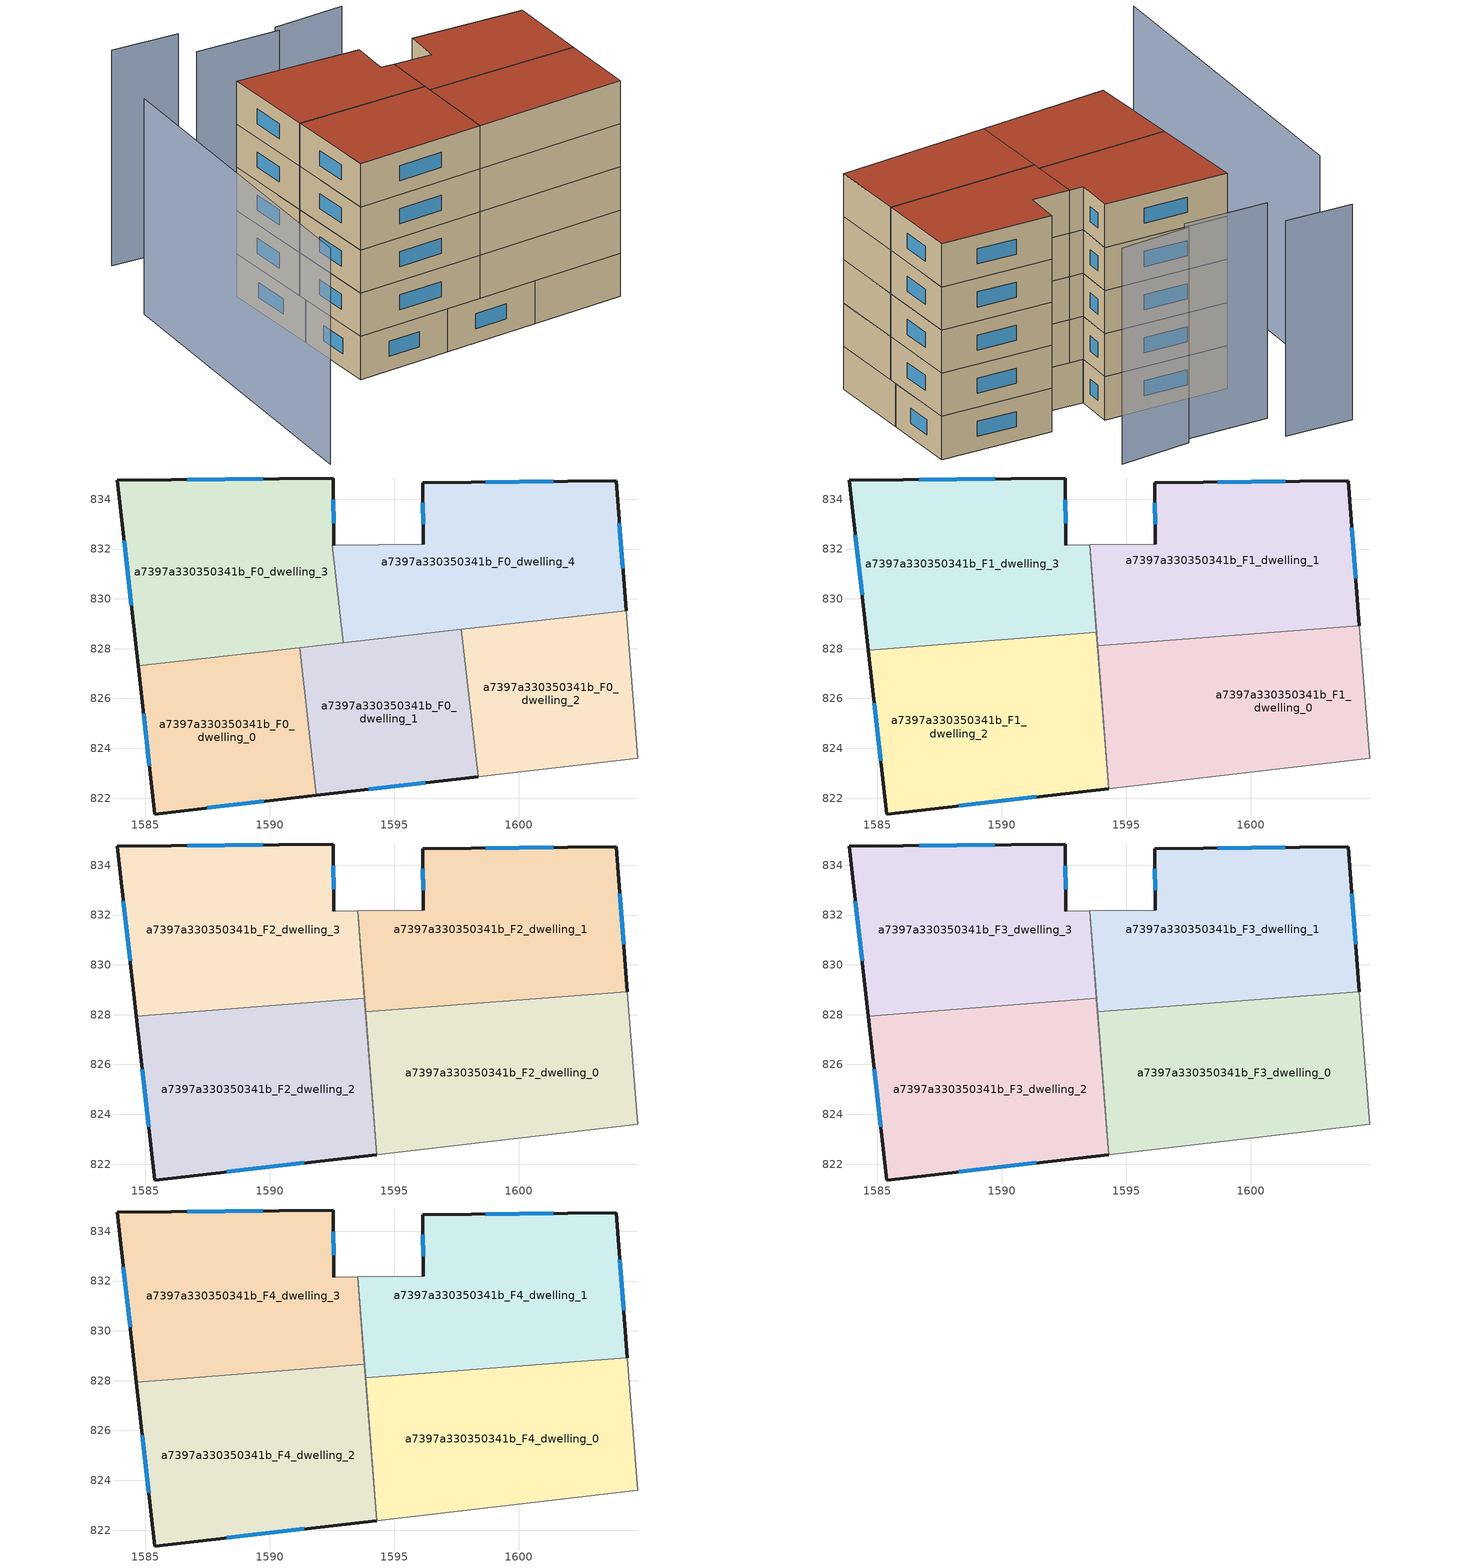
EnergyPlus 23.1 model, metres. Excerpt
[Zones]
a7397a330350341b_F0_dwelling_0
 floor ground (EU_floor_Construction): 1591.19,828.04 1591.86,822.11 1585.38,821.36 1584.71,827.31 z0
 wall outside (EU_wall_Construction): 1584.71,827.31 1585.38,821.36 1591.86,822.11 z0:3
 wall to a7397a330350341b_F0_dwelling_1 (EU_wall_Construction): 1591.86,822.11 1591.19,828.04 z0:3
 wall to a7397a330350341b_F0_dwelling_3 (EU_wall_Construction): 1591.19,828.04 1584.71,827.31 z0:3
 window (EU_Window_Construction): 1587.49,821.6 1589.76,821.86 / 1584.93,825.38 1585.17,823.3 z0.98:2.02
 ceiling adiabatic (EU_roof_Construction): 1591.86,822.11 1591.19,828.04 1584.71,827.31 1585.38,821.36 z3
a7397a330350341b_F0_dwelling_1
 floor ground (EU_floor_Construction): 1597.69,828.78 1598.36,822.85 1591.86,822.11 1591.19,828.04 z0
 wall outside (EU_wall_Construction): 1591.86,822.11 1598.36,822.85 z0:3
 wall to a7397a330350341b_F0_dwelling_2 (EU_wall_Construction): 1598.36,822.85 1597.69,828.78 z0:3
 wall to a7397a330350341b_F0_dwelling_4 (EU_wall_Construction): 1597.69,828.78 1592.94,828.24 z0:3
 wall to a7397a330350341b_F0_dwelling_3 (EU_wall_Construction): 1592.94,828.24 1591.19,828.04 z0:3
 window (EU_Window_Construction): 1593.98,822.35 1596.25,822.61 z0.98:2.02
a7397a330350341b_F0_dwelling_2
 floor ground (EU_floor_Construction): 1604.31,829.52 1604.77,823.59 1598.36,822.85 1597.69,828.78 z0
 wall adiabatic (EU_wall_Construction): 1598.36,822.85 1604.77,823.59 1604.31,829.52 1597.69,828.78 z0:3
a7397a330350341b_F0_dwelling_3
 floor ground (EU_floor_Construction): 1592.54,834.85 1592.57,832.16 1592.5,832.16 1592.94,828.24 1584.71,827.31 1583.87,834.76 z0
 wall outside (EU_wall_Construction): 1592.57,832.16 1592.54,834.85 1583.87,834.76 1584.71,827.31 z0:3
 wall adiabatic (EU_wall_Construction): 1592.5,832.16 1592.57,832.16 z0:3
 wall to a7397a330350341b_F0_dwelling_4 (EU_wall_Construction): 1592.94,828.24 1592.5,832.16 z0:3
 window (EU_Window_Construction): 1584.15,832.34 1584.44,829.74 / 1589.72,834.82 1586.69,834.79 / 1592.56,833.04 1592.55,833.98 z0.98:2.02
a7397a330350341b_F0_dwelling_4
 floor ground (EU_floor_Construction): 1603.9,834.74 1604.31,829.52 1592.94,828.24 1592.5,832.16 1592.58,832.16 1596.16,832.19 1596.13,834.66 z0
 wall outside (EU_wall_Construction): 1604.31,829.52 1603.9,834.74 1596.13,834.66 1596.16,832.19 z0:3
 wall adiabatic (EU_wall_Construction): 1596.16,832.19 1592.58,832.16 1592.5,832.16 / 1597.69,828.78 1604.31,829.52 z0:3
 window (EU_Window_Construction): 1596.14,833.86 1596.15,832.99 / 1601.38,834.71 1598.66,834.69 / 1604.18,831.22 1604.04,833.04 z0.98:2.02
a7397a330350341b_F1_dwelling_0
 floor to a7397a330350341b_F0_dwelling_2 (EU_floor_Construction): 1604.36,828.93 1604.77,823.59 1598.36,822.85 1597.73,828.41 z3
 floor to a7397a330350341b_F0_dwelling_1 (EU_floor_Construction): 1597.73,828.41 1598.36,822.85 1594.28,822.39 1593.84,828.11 z3
 wall to a7397a330350341b_F1_dwelling_1 (EU_wall_Construction): 1604.36,828.93 1593.84,828.11 z3:6
 wall adiabatic (EU_wall_Construction): 1593.84,828.11 1594.29,822.38 1604.77,823.59 1604.36,828.93 z3:6
a7397a330350341b_F1_dwelling_1
 floor to a7397a330350341b_F0_dwelling_1 (EU_floor_Construction): 1597.69,828.78 1597.73,828.41 1593.84,828.11 1593.82,828.34 z3
 floor to a7397a330350341b_F0_dwelling_4 (EU_floor_Construction): 1603.9,834.74 1604.31,829.52 1593.82,828.34 1593.53,832.17 1596.16,832.19 1596.13,834.66 z3
 floor to a7397a330350341b_F0_dwelling_2 (EU_floor_Construction): 1604.31,829.52 1604.36,828.93 1597.73,828.41 1597.69,828.78 z3
 wall outside (EU_wall_Construction): 1604.36,828.93 1603.9,834.74 1596.13,834.66 1596.16,832.19 z3:6
 wall adiabatic (EU_wall_Construction): 1596.16,832.19 1593.53,832.17 1593.84,828.11 z3:6
 window (EU_Window_Construction): 1596.14,833.86 1596.15,832.99 / 1601.38,834.71 1598.66,834.69 / 1604.21,830.82 1604.05,832.85 z3.98:5.02
a7397a330350341b_F1_dwelling_2
 floor to a7397a330350341b_F0_dwelling_3 (EU_floor_Construction): 1592.9,828.58 1592.94,828.24 1584.71,827.31 1584.64,827.94 z3
 floor to a7397a330350341b_F0_dwelling_1 (EU_floor_Construction): 1593.82,828.34 1594.28,822.39 1591.86,822.11 1591.19,828.04 z3
 floor to a7397a330350341b_F0_dwelling_4 (EU_floor_Construction): 1593.8,828.65 1593.82,828.34 1592.94,828.24 1592.9,828.58 z3
 floor adiabatic (EU_floor_Construction): 1593.82,828.34 1591.19,828.04 1591.86,822.11 1585.38,821.36 1584.64,827.94 1584.71,827.31 z3
 wall outside (EU_wall_Construction): 1584.64,827.94 1585.38,821.36 1594.29,822.38 z3:6
 wall to a7397a330350341b_F1_dwelling_3 (EU_wall_Construction): 1593.8,828.65 1584.64,827.94 z3:6
 wall adiabatic (EU_wall_Construction): 1594.29,822.38 1593.8,828.65 z3:6
 window (EU_Window_Construction): 1588.28,821.69 1591.39,822.05 / 1584.88,825.8 1585.14,823.5 z3.98:5.02
a7397a330350341b_F1_dwelling_3
 floor to a7397a330350341b_F0_dwelling_3 (EU_floor_Construction): 1592.54,834.85 1592.57,832.16 1592.5,832.16 1592.9,828.58 1584.64,827.94 1583.87,834.76 z3
 floor to a7397a330350341b_F0_dwelling_4 (EU_floor_Construction): 1593.53,832.17 1593.8,828.65 1592.9,828.58 1592.5,832.16 1592.58,832.16 z3
 wall outside (EU_wall_Construction): 1592.57,832.16 1592.54,834.85 1583.87,834.76 1584.64,827.94 z3:6
 wall adiabatic (EU_wall_Construction): 1593.8,828.65 1593.53,832.17 1592.57,832.16 z3:6
 window (EU_Window_Construction): 1584.12,832.54 1584.39,830.16 / 1589.72,834.82 1586.69,834.79 / 1592.56,833.04 1592.55,833.98 z3.98:5.02
a7397a330350341b_F2_dwelling_0
 floor to a7397a330350341b_F1_dwelling_0 (EU_floor_Construction): 1604.36,828.93 1604.77,823.59 1594.29,822.38 1593.84,828.11 z6
 wall to a7397a330350341b_F2_dwelling_1 (EU_wall_Construction): 1604.36,828.93 1593.84,828.11 z6:9
 wall adiabatic (EU_wall_Construction): 1593.84,828.11 1594.29,822.38 1604.77,823.59 1604.36,828.93 z6:9
a7397a330350341b_F2_dwelling_1
 floor to a7397a330350341b_F1_dwelling_1 (EU_floor_Construction): 1603.9,834.74 1604.36,828.93 1593.84,828.11 1593.53,832.17 1596.16,832.19 1596.13,834.66 z6
 wall outside (EU_wall_Construction): 1604.36,828.93 1603.9,834.74 1596.13,834.66 1596.16,832.19 z6:9
 wall adiabatic (EU_wall_Construction): 1596.16,832.19 1593.53,832.17 1593.84,828.11 z6:9
 window (EU_Window_Construction): 1596.14,833.86 1596.15,832.99 / 1601.38,834.71 1598.66,834.69 / 1604.21,830.82 1604.05,832.85 z6.98:8.02
a7397a330350341b_F2_dwelling_2
 floor to a7397a330350341b_F1_dwelling_2 (EU_floor_Construction): 1593.8,828.65 1594.29,822.38 1585.38,821.36 1584.64,827.94 z6
 wall outside (EU_wall_Construction): 1584.64,827.94 1585.38,821.36 1594.29,822.38 z6:9
 wall to a7397a330350341b_F2_dwelling_3 (EU_wall_Construction): 1593.8,828.65 1584.64,827.94 z6:9
 wall adiabatic (EU_wall_Construction): 1594.29,822.38 1593.8,828.65 z6:9
 window (EU_Window_Construction): 1588.28,821.69 1591.39,822.05 / 1584.88,825.8 1585.14,823.5 z6.98:8.02
a7397a330350341b_F2_dwelling_3
 floor to a7397a330350341b_F1_dwelling_3 (EU_floor_Construction): 1592.54,834.85 1592.57,832.16 1593.53,832.17 1593.8,828.65 1584.64,827.94 1583.87,834.76 z6
 wall outside (EU_wall_Construction): 1592.57,832.16 1592.54,834.85 1583.87,834.76 1584.64,827.94 z6:9
 wall adiabatic (EU_wall_Construction): 1593.8,828.65 1593.53,832.17 1592.57,832.16 z6:9
 window (EU_Window_Construction): 1584.12,832.54 1584.39,830.16 / 1589.72,834.82 1586.69,834.79 / 1592.56,833.04 1592.55,833.98 z6.98:8.02
a7397a330350341b_F3_dwelling_0
 floor to a7397a330350341b_F2_dwelling_0 (EU_floor_Construction): 1604.36,828.93 1604.77,823.59 1594.29,822.38 1593.84,828.11 z9
 wall to a7397a330350341b_F3_dwelling_1 (EU_wall_Construction): 1604.36,828.93 1593.84,828.11 z9:12
 wall adiabatic (EU_wall_Construction): 1593.84,828.11 1594.29,822.38 1604.77,823.59 1604.36,828.93 z9:12
a7397a330350341b_F3_dwelling_1
 floor to a7397a330350341b_F2_dwelling_1 (EU_floor_Construction): 1603.9,834.74 1604.36,828.93 1593.84,828.11 1593.53,832.17 1596.16,832.19 1596.13,834.66 z9
 wall outside (EU_wall_Construction): 1604.36,828.93 1603.9,834.74 1596.13,834.66 1596.16,832.19 z9:12
 wall adiabatic (EU_wall_Construction): 1596.16,832.19 1593.53,832.17 1593.84,828.11 z9:12
 window (EU_Window_Construction): 1596.14,833.86 1596.15,832.99 / 1601.38,834.71 1598.66,834.69 / 1604.21,830.82 1604.05,832.85 z9.98:11.02
a7397a330350341b_F3_dwelling_2
 floor to a7397a330350341b_F2_dwelling_2 (EU_floor_Construction): 1593.8,828.65 1594.29,822.38 1585.38,821.36 1584.64,827.94 z9
 wall outside (EU_wall_Construction): 1584.64,827.94 1585.38,821.36 1594.29,822.38 z9:12
 wall to a7397a330350341b_F3_dwelling_3 (EU_wall_Construction): 1593.8,828.65 1584.64,827.94 z9:12
 wall adiabatic (EU_wall_Construction): 1594.29,822.38 1593.8,828.65 z9:12
 window (EU_Window_Construction): 1588.28,821.69 1591.39,822.05 / 1584.88,825.8 1585.14,823.5 z9.98:11.02
a7397a330350341b_F3_dwelling_3
 floor to a7397a330350341b_F2_dwelling_3 (EU_floor_Construction): 1592.54,834.85 1592.57,832.16 1593.53,832.17 1593.8,828.65 1584.64,827.94 1583.87,834.76 z9
 wall outside (EU_wall_Construction): 1592.57,832.16 1592.54,834.85 1583.87,834.76 1584.64,827.94 z9:12
 wall adiabatic (EU_wall_Construction): 1593.8,828.65 1593.53,832.17 1592.57,832.16 z9:12
 window (EU_Window_Construction): 1584.12,832.54 1584.39,830.16 / 1589.72,834.82 1586.69,834.79 / 1592.56,833.04 1592.55,833.98 z9.98:11.02
a7397a330350341b_F4_dwelling_0
 floor to a7397a330350341b_F3_dwelling_0 (EU_floor_Construction): 1604.36,828.93 1604.77,823.59 1594.29,822.38 1593.84,828.11 z12
 wall to a7397a330350341b_F4_dwelling_1 (EU_wall_Construction): 1604.36,828.93 1593.84,828.11 z12:15
 wall adiabatic (EU_wall_Construction): 1593.84,828.11 1594.29,822.38 1604.77,823.59 1604.36,828.93 z12:15
 roof outside (EU_roof_Construction): 1604.77,823.59 1604.36,828.93 1593.84,828.11 1594.29,822.38 z15
a7397a330350341b_F4_dwelling_1
 floor to a7397a330350341b_F3_dwelling_1 (EU_floor_Construction): 1603.9,834.74 1604.36,828.93 1593.84,828.11 1593.53,832.17 1596.16,832.19 1596.13,834.66 z12
 wall outside (EU_wall_Construction): 1604.36,828.93 1603.9,834.74 1596.13,834.66 1596.16,832.19 z12:15
 wall adiabatic (EU_wall_Construction): 1596.16,832.19 1593.53,832.17 1593.84,828.11 z12:15
 window (EU_Window_Construction): 1596.14,833.86 1596.15,832.99 / 1601.38,834.71 1598.66,834.69 / 1604.21,830.82 1604.05,832.85 z12.98:14.02
 roof outside (EU_roof_Construction): 1604.36,828.93 1603.9,834.74 1596.13,834.66 1596.16,832.19 1593.53,832.17 1593.84,828.11 z15
a7397a330350341b_F4_dwelling_2
 floor to a7397a330350341b_F3_dwelling_2 (EU_floor_Construction): 1593.8,828.65 1594.29,822.38 1585.38,821.36 1584.64,827.94 z12
 wall outside (EU_wall_Construction): 1584.64,827.94 1585.38,821.36 1594.29,822.38 z12:15
 wall to a7397a330350341b_F4_dwelling_3 (EU_wall_Construction): 1593.8,828.65 1584.64,827.94 z12:15
 wall adiabatic (EU_wall_Construction): 1594.29,822.38 1593.8,828.65 z12:15
 window (EU_Window_Construction): 1588.28,821.69 1591.39,822.05 / 1584.88,825.8 1585.14,823.5 z12.98:14.02
 roof outside (EU_roof_Construction): 1594.29,822.38 1593.8,828.65 1584.64,827.94 1585.38,821.36 z15
a7397a330350341b_F4_dwelling_3
 floor to a7397a330350341b_F3_dwelling_3 (EU_floor_Construction): 1592.54,834.85 1592.57,832.16 1593.53,832.17 1593.8,828.65 1584.64,827.94 1583.87,834.76 z12
 wall outside (EU_wall_Construction): 1592.57,832.16 1592.54,834.85 1583.87,834.76 1584.64,827.94 z12:15
 wall adiabatic (EU_wall_Construction): 1593.8,828.65 1593.53,832.17 1592.57,832.16 z12:15
 window (EU_Window_Construction): 1584.12,832.54 1584.39,830.16 / 1589.72,834.82 1586.69,834.79 / 1592.56,833.04 1592.55,833.98 z12.98:14.02
 roof outside (EU_roof_Construction): 1593.8,828.65 1593.53,832.17 1592.57,832.16 1592.54,834.85 1583.87,834.76 1584.64,827.94 z15
shading: 1577.75,835.41 1578.35,812.3 / 1594.37,840.55 1589.41,840.01 / 1589.42,839.5 1583.57,839.39 / 1583.72,842.07 1579.06,842.09 z0:15
[Building]
EU S2 Campaign: North Axis=0; Terrain=City; Solar Distribution=FullExterior
[Site:Location]
Bologna: Latitude=44.5; Longitude=11.25; Time Zone=1; Elevation=37
[SizingPeriod:WeatherFileDays]
AnnualSizingPeriod: Begin Month=1; Begin Day of Month=1; End Month=12; End Day of Month=31; Day of Week for Start Day=Monday; Use Weather File Daylight Saving Period=No; Use Weather File Rain and Snow Indicators=No
[MATERIAL]
EU_InternalMass_Material: Roughness=MediumRough; Thickness=0.1; Conductivity=1; Density=1800; Specific Heat=900; Thermal Absorptance=0.9; Solar Absorptance=0.7; Visible Absorptance=0.7
[MATERIAL:NOMASS] Roughness=MediumRough; Thermal Absorptance=0.9; Solar Absorptance=0.7; Visible Absorptance=0.7
Name | Thermal Resistance
EU_wall_NoMass | 0.905828
EU_roof_NoMass | 0.37593
EU_floor_NoMass | 0.67114
[WINDOWMATERIAL:SIMPLEGLAZINGSYSTEM]
EU_Window_SimpleGlazing: UFactor=4.52486; Solar Heat Gain Coefficient=0.85; Visible Transmittance=0.85
[CONSTRUCTION]
EU_wall_Construction: EU_wall_NoMass
EU_roof_Construction: EU_roof_NoMass
EU_floor_Construction: EU_floor_NoMass
EU_Window_Construction: EU_Window_SimpleGlazing
EU_InternalMass_Construction: EU_InternalMass_Material
[ZONE] Type=1; Multiplier=1; Ceiling Height=autocalculate; Floor Area=autocalculate; Part of Total Floor Area=Yes
Name | Volume
a7397a330350341b_F0_dwelling_0; a7397a330350341b_F0_dwelling_2 | 117.051
a7397a330350341b_F1_dwelling_0; a7397a330350341b_F2_dwelling_0; a7397a330350341b_F3_dwelling_0; a7397a330350341b_F4_dwelling_0 | 175.569
a7397a330350341b_F0_dwelling_1 | 117.041
a7397a330350341b_F1_dwelling_1; a7397a330350341b_F2_dwelling_1; a7397a330350341b_F3_dwelling_1; a7397a330350341b_F4_dwelling_1 | 175.571
a7397a330350341b_F1_dwelling_2; a7397a330350341b_F2_dwelling_2; a7397a330350341b_F3_dwelling_2; a7397a330350341b_F4_dwelling_2; a7397a330350341b_F1_dwelling_3; a7397a330350341b_F2_dwelling_3; a7397a330350341b_F3_dwelling_3; a7397a330350341b_F4_dwelling_3 | 175.564
a7397a330350341b_F0_dwelling_3 | 177.365
a7397a330350341b_F0_dwelling_4 | 173.723
[INTERNALMASS] Construction=EU_InternalMass_Construction
Name | Zone or ZoneList | Surface Area
a7397a330350341b_F0_dwelling_0_EU_InternalMass | a7397a330350341b_F0_dwelling_0 | 39.0166
a7397a330350341b_F0_dwelling_1_EU_InternalMass | a7397a330350341b_F0_dwelling_1 | 39.014
a7397a330350341b_F0_dwelling_2_EU_InternalMass | a7397a330350341b_F0_dwelling_2 | 39.0167
a7397a330350341b_F0_dwelling_3_EU_InternalMass | a7397a330350341b_F0_dwelling_3 | 59.1225
a7397a330350341b_F0_dwelling_4_EU_InternalMass | a7397a330350341b_F0_dwelling_4 | 57.9076
a7397a330350341b_F1_dwelling_0_EU_InternalMass | a7397a330350341b_F1_dwelling_0 | 58.5226
a7397a330350341b_F1_dwelling_1_EU_InternalMass | a7397a330350341b_F1_dwelling_1 | 58.5239
a7397a330350341b_F1_dwelling_2_EU_InternalMass | a7397a330350341b_F1_dwelling_2 | 58.5215
a7397a330350341b_F1_dwelling_3_EU_InternalMass | a7397a330350341b_F1_dwelling_3 | 58.5209
a7397a330350341b_F2_dwelling_0_EU_InternalMass | a7397a330350341b_F2_dwelling_0 | 58.5226
a7397a330350341b_F2_dwelling_1_EU_InternalMass | a7397a330350341b_F2_dwelling_1 | 58.5239
a7397a330350341b_F2_dwelling_2_EU_InternalMass | a7397a330350341b_F2_dwelling_2 | 58.5215
a7397a330350341b_F2_dwelling_3_EU_InternalMass | a7397a330350341b_F2_dwelling_3 | 58.5209
a7397a330350341b_F3_dwelling_0_EU_InternalMass | a7397a330350341b_F3_dwelling_0 | 58.5226
a7397a330350341b_F3_dwelling_1_EU_InternalMass | a7397a330350341b_F3_dwelling_1 | 58.5239
a7397a330350341b_F3_dwelling_2_EU_InternalMass | a7397a330350341b_F3_dwelling_2 | 58.5215
a7397a330350341b_F3_dwelling_3_EU_InternalMass | a7397a330350341b_F3_dwelling_3 | 58.5209
a7397a330350341b_F4_dwelling_0_EU_InternalMass | a7397a330350341b_F4_dwelling_0 | 58.5226
a7397a330350341b_F4_dwelling_1_EU_InternalMass | a7397a330350341b_F4_dwelling_1 | 58.5239
a7397a330350341b_F4_dwelling_2_EU_InternalMass | a7397a330350341b_F4_dwelling_2 | 58.5215
a7397a330350341b_F4_dwelling_3_EU_InternalMass | a7397a330350341b_F4_dwelling_3 | 58.5209
[OTHEREQUIPMENT] Fuel Type=Electricity; Design Level Calculation Method=Watts/Area; Power per Zone Floor Area=1; Fraction Latent=0; Fraction Radiant=0; Fraction Lost=0; Carbon Dioxide Generation Rate=0; EndUse Subcategory=EU_Step8_InternalGains
Name | Zone or ZoneList or Space or SpaceList | Schedule
EU_Step8_InternalGain_a7397a330350341b_F0_dwelling_0_f000 | a7397a330350341b_F0_dwelling_0 | EU_Step8_GainSchedule_a7397a330350341b_F0_dwelling_0_f000
EU_Step8_InternalGain_a7397a330350341b_F0_dwelling_1_f000 | a7397a330350341b_F0_dwelling_1 | EU_Step8_GainSchedule_a7397a330350341b_F0_dwelling_1_f000
EU_Step8_InternalGain_a7397a330350341b_F0_dwelling_2_f000 | a7397a330350341b_F0_dwelling_2 | EU_Step8_GainSchedule_a7397a330350341b_F0_dwelling_2_f000
EU_Step8_InternalGain_a7397a330350341b_F0_dwelling_3_f000 | a7397a330350341b_F0_dwelling_3 | EU_Step8_GainSchedule_a7397a330350341b_F0_dwelling_3_f000
EU_Step8_InternalGain_a7397a330350341b_F0_dwelling_4_f000 | a7397a330350341b_F0_dwelling_4 | EU_Step8_GainSchedule_a7397a330350341b_F0_dwelling_4_f000
EU_Step8_InternalGain_a7397a330350341b_F1_dwelling_0_f000 | a7397a330350341b_F1_dwelling_0 | EU_Step8_GainSchedule_a7397a330350341b_F1_dwelling_0_f000
EU_Step8_InternalGain_a7397a330350341b_F1_dwelling_1_f000 | a7397a330350341b_F1_dwelling_1 | EU_Step8_GainSchedule_a7397a330350341b_F1_dwelling_1_f000
EU_Step8_InternalGain_a7397a330350341b_F1_dwelling_2_f000 | a7397a330350341b_F1_dwelling_2 | EU_Step8_GainSchedule_a7397a330350341b_F1_dwelling_2_f000
EU_Step8_InternalGain_a7397a330350341b_F1_dwelling_3_f000 | a7397a330350341b_F1_dwelling_3 | EU_Step8_GainSchedule_a7397a330350341b_F1_dwelling_3_f000
EU_Step8_InternalGain_a7397a330350341b_F2_dwelling_0_f000 | a7397a330350341b_F2_dwelling_0 | EU_Step8_GainSchedule_a7397a330350341b_F2_dwelling_0_f000
EU_Step8_InternalGain_a7397a330350341b_F2_dwelling_1_f000 | a7397a330350341b_F2_dwelling_1 | EU_Step8_GainSchedule_a7397a330350341b_F2_dwelling_1_f000
EU_Step8_InternalGain_a7397a330350341b_F2_dwelling_2_f000 | a7397a330350341b_F2_dwelling_2 | EU_Step8_GainSchedule_a7397a330350341b_F2_dwelling_2_f000
EU_Step8_InternalGain_a7397a330350341b_F2_dwelling_3_f000 | a7397a330350341b_F2_dwelling_3 | EU_Step8_GainSchedule_a7397a330350341b_F2_dwelling_3_f000
EU_Step8_InternalGain_a7397a330350341b_F3_dwelling_0_f000 | a7397a330350341b_F3_dwelling_0 | EU_Step8_GainSchedule_a7397a330350341b_F3_dwelling_0_f000
EU_Step8_InternalGain_a7397a330350341b_F3_dwelling_1_f000 | a7397a330350341b_F3_dwelling_1 | EU_Step8_GainSchedule_a7397a330350341b_F3_dwelling_1_f000
EU_Step8_InternalGain_a7397a330350341b_F3_dwelling_2_f000 | a7397a330350341b_F3_dwelling_2 | EU_Step8_GainSchedule_a7397a330350341b_F3_dwelling_2_f000
EU_Step8_InternalGain_a7397a330350341b_F3_dwelling_3_f000 | a7397a330350341b_F3_dwelling_3 | EU_Step8_GainSchedule_a7397a330350341b_F3_dwelling_3_f000
EU_Step8_InternalGain_a7397a330350341b_F4_dwelling_0_f000 | a7397a330350341b_F4_dwelling_0 | EU_Step8_GainSchedule_a7397a330350341b_F4_dwelling_0_f000
EU_Step8_InternalGain_a7397a330350341b_F4_dwelling_1_f000 | a7397a330350341b_F4_dwelling_1 | EU_Step8_GainSchedule_a7397a330350341b_F4_dwelling_1_f000
EU_Step8_InternalGain_a7397a330350341b_F4_dwelling_2_f000 | a7397a330350341b_F4_dwelling_2 | EU_Step8_GainSchedule_a7397a330350341b_F4_dwelling_2_f000
EU_Step8_InternalGain_a7397a330350341b_F4_dwelling_3_f000 | a7397a330350341b_F4_dwelling_3 | EU_Step8_GainSchedule_a7397a330350341b_F4_dwelling_3_f000
[ZONEVENTILATION:DESIGNFLOWRATE] Schedule=EU_AlwaysOn; Design Flow Rate Calculation Method=AirChanges/Hour; Air Changes per Hour=0.73129; Ventilation Type=Natural; Fan Pressure Rise=0; Fan Total Efficiency=1; Constant Term Coefficient=1; Temperature Term Coefficient=0; Velocity Term Coefficient=0; Velocity Squared Term Coefficient=0; Minimum Indoor Temperature=-100; Maximum Indoor Temperature=100; Delta Temperature=-100; Minimum Outdoor Temperature=-100; Maximum Outdoor Temperature=100; Maximum Wind Speed=40
Name | Zone or ZoneList or Space or SpaceList
EU_ConstantAir_a7397a330350341b_F0_dwelling_0 | a7397a330350341b_F0_dwelling_0
EU_ConstantAir_a7397a330350341b_F0_dwelling_1 | a7397a330350341b_F0_dwelling_1
EU_ConstantAir_a7397a330350341b_F0_dwelling_2 | a7397a330350341b_F0_dwelling_2
EU_ConstantAir_a7397a330350341b_F0_dwelling_3 | a7397a330350341b_F0_dwelling_3
EU_ConstantAir_a7397a330350341b_F0_dwelling_4 | a7397a330350341b_F0_dwelling_4
EU_ConstantAir_a7397a330350341b_F1_dwelling_0 | a7397a330350341b_F1_dwelling_0
EU_ConstantAir_a7397a330350341b_F1_dwelling_1 | a7397a330350341b_F1_dwelling_1
EU_ConstantAir_a7397a330350341b_F1_dwelling_2 | a7397a330350341b_F1_dwelling_2
EU_ConstantAir_a7397a330350341b_F1_dwelling_3 | a7397a330350341b_F1_dwelling_3
EU_ConstantAir_a7397a330350341b_F2_dwelling_0 | a7397a330350341b_F2_dwelling_0
EU_ConstantAir_a7397a330350341b_F2_dwelling_1 | a7397a330350341b_F2_dwelling_1
EU_ConstantAir_a7397a330350341b_F2_dwelling_2 | a7397a330350341b_F2_dwelling_2
EU_ConstantAir_a7397a330350341b_F2_dwelling_3 | a7397a330350341b_F2_dwelling_3
EU_ConstantAir_a7397a330350341b_F3_dwelling_0 | a7397a330350341b_F3_dwelling_0
EU_ConstantAir_a7397a330350341b_F3_dwelling_1 | a7397a330350341b_F3_dwelling_1
EU_ConstantAir_a7397a330350341b_F3_dwelling_2 | a7397a330350341b_F3_dwelling_2
EU_ConstantAir_a7397a330350341b_F3_dwelling_3 | a7397a330350341b_F3_dwelling_3
EU_ConstantAir_a7397a330350341b_F4_dwelling_0 | a7397a330350341b_F4_dwelling_0
EU_ConstantAir_a7397a330350341b_F4_dwelling_1 | a7397a330350341b_F4_dwelling_1
EU_ConstantAir_a7397a330350341b_F4_dwelling_2 | a7397a330350341b_F4_dwelling_2
EU_ConstantAir_a7397a330350341b_F4_dwelling_3 | a7397a330350341b_F4_dwelling_3
[HVACTEMPLATE:THERMOSTAT] Constant Heating Setpoint=20; Constant Cooling Setpoint=50
EU_HeatOnly_a7397a330350341b_F0_dwelling_0; EU_HeatOnly_a7397a330350341b_F0_dwelling_1; EU_HeatOnly_a7397a330350341b_F0_dwelling_2; EU_HeatOnly_a7397a330350341b_F0_dwelling_3; EU_HeatOnly_a7397a330350341b_F0_dwelling_4; EU_HeatOnly_a7397a330350341b_F1_dwelling_0; EU_HeatOnly_a7397a330350341b_F1_dwelling_1; EU_HeatOnly_a7397a330350341b_F1_dwelling_2; EU_HeatOnly_a7397a330350341b_F1_dwelling_3; EU_HeatOnly_a7397a330350341b_F2_dwelling_0; EU_HeatOnly_a7397a330350341b_F2_dwelling_1; EU_HeatOnly_a7397a330350341b_F2_dwelling_2; EU_HeatOnly_a7397a330350341b_F2_dwelling_3; EU_HeatOnly_a7397a330350341b_F3_dwelling_0; EU_HeatOnly_a7397a330350341b_F3_dwelling_1; EU_HeatOnly_a7397a330350341b_F3_dwelling_2; EU_HeatOnly_a7397a330350341b_F3_dwelling_3; EU_HeatOnly_a7397a330350341b_F4_dwelling_0; EU_HeatOnly_a7397a330350341b_F4_dwelling_1; EU_HeatOnly_a7397a330350341b_F4_dwelling_2; EU_HeatOnly_a7397a330350341b_F4_dwelling_3
[HVACTEMPLATE:ZONE:IDEALLOADSAIRSYSTEM] System Availability Schedule=EU_AlwaysOn; Maximum Heating Supply Air Temperature=50; Minimum Cooling Supply Air Temperature=13; Maximum Heating Supply Air Humidity Ratio=0.0156; Minimum Cooling Supply Air Humidity Ratio=0.0077; Heating Limit=NoLimit; Cooling Limit=NoLimit; Heating Availability Schedule=EU_AlwaysOn; Cooling Availability Schedule=EU_CoolingOff; Dehumidification Control Type=ConstantSensibleHeatRatio; Cooling Sensible Heat Ratio=0.7; Dehumidification Setpoint=60; Humidification Control Type=None; Humidification Setpoint=30; Outdoor Air Method=None; Outdoor Air Flow Rate per Person=0.00944; Outdoor Air Flow Rate per Zone Floor Area=0; Outdoor Air Flow Rate per Zone=0; Demand Controlled Ventilation Type=None; Outdoor Air Economizer Type=NoEconomizer; Heat Recovery Type=None; Sensible Heat Recovery Effectiveness=0.7; Latent Heat Recovery Effectiveness=0.65
Name | Template Thermostat
a7397a330350341b_F0_dwelling_0 | EU_HeatOnly_a7397a330350341b_F0_dwelling_0
a7397a330350341b_F0_dwelling_1 | EU_HeatOnly_a7397a330350341b_F0_dwelling_1
a7397a330350341b_F0_dwelling_2 | EU_HeatOnly_a7397a330350341b_F0_dwelling_2
a7397a330350341b_F0_dwelling_3 | EU_HeatOnly_a7397a330350341b_F0_dwelling_3
a7397a330350341b_F0_dwelling_4 | EU_HeatOnly_a7397a330350341b_F0_dwelling_4
a7397a330350341b_F1_dwelling_0 | EU_HeatOnly_a7397a330350341b_F1_dwelling_0
a7397a330350341b_F1_dwelling_1 | EU_HeatOnly_a7397a330350341b_F1_dwelling_1
a7397a330350341b_F1_dwelling_2 | EU_HeatOnly_a7397a330350341b_F1_dwelling_2
a7397a330350341b_F1_dwelling_3 | EU_HeatOnly_a7397a330350341b_F1_dwelling_3
a7397a330350341b_F2_dwelling_0 | EU_HeatOnly_a7397a330350341b_F2_dwelling_0
a7397a330350341b_F2_dwelling_1 | EU_HeatOnly_a7397a330350341b_F2_dwelling_1
a7397a330350341b_F2_dwelling_2 | EU_HeatOnly_a7397a330350341b_F2_dwelling_2
a7397a330350341b_F2_dwelling_3 | EU_HeatOnly_a7397a330350341b_F2_dwelling_3
a7397a330350341b_F3_dwelling_0 | EU_HeatOnly_a7397a330350341b_F3_dwelling_0
a7397a330350341b_F3_dwelling_1 | EU_HeatOnly_a7397a330350341b_F3_dwelling_1
a7397a330350341b_F3_dwelling_2 | EU_HeatOnly_a7397a330350341b_F3_dwelling_2
a7397a330350341b_F3_dwelling_3 | EU_HeatOnly_a7397a330350341b_F3_dwelling_3
a7397a330350341b_F4_dwelling_0 | EU_HeatOnly_a7397a330350341b_F4_dwelling_0
a7397a330350341b_F4_dwelling_1 | EU_HeatOnly_a7397a330350341b_F4_dwelling_1
a7397a330350341b_F4_dwelling_2 | EU_HeatOnly_a7397a330350341b_F4_dwelling_2
a7397a330350341b_F4_dwelling_3 | EU_HeatOnly_a7397a330350341b_F4_dwelling_3
[SIZING:ZONE] Zone Cooling Design Supply Air Temperature Input Method=SupplyAirTemperature; Zone Cooling Design Supply Air Temperature=13; Zone Heating Design Supply Air Temperature Input Method=SupplyAirTemperature; Zone Heating Design Supply Air Temperature=50; Zone Cooling Design Supply Air Humidity Ratio=0.008; Zone Heating Design Supply Air Humidity Ratio=0.008; Cooling Design Air Flow Method=DesignDay; Cooling Design Air Flow Rate=0; Cooling Minimum Air Flow per Zone Floor Area=0.000762; Cooling Minimum Air Flow=0; Cooling Minimum Air Flow Fraction=0.2; Heating Design Air Flow Method=DesignDay; Heating Design Air Flow Rate=0; Heating Maximum Air Flow per Zone Floor Area=0.002032; Heating Maximum Air Flow=0.141576; Heating Maximum Air Flow Fraction=0.3; Account for Dedicated Outdoor Air System=No; Dedicated Outdoor Air System Control Strategy=NeutralSupplyAir; Dedicated Outdoor Air Low Setpoint Temperature for Design=autosize; Dedicated Outdoor Air High Setpoint Temperature for Design=autosize; Zone Load Sizing Method=Sensible Load Only No Latent Load; Zone Latent Cooling Design Supply Air Humidity Ratio Input Method=HumidityRatioDifference; Zone Cooling Design Supply Air Humidity Ratio Difference=0.005; Zone Latent Heating Design Supply Air Humidity Ratio Input Method=HumidityRatioDifference; Zone Humidification Design Supply Air Humidity Ratio Difference=0.005
a7397a330350341b_F0_dwelling_0; a7397a330350341b_F0_dwelling_1; a7397a330350341b_F0_dwelling_2; a7397a330350341b_F0_dwelling_3; a7397a330350341b_F0_dwelling_4; a7397a330350341b_F1_dwelling_0; a7397a330350341b_F1_dwelling_1; a7397a330350341b_F1_dwelling_2; a7397a330350341b_F1_dwelling_3; a7397a330350341b_F2_dwelling_0; a7397a330350341b_F2_dwelling_1; a7397a330350341b_F2_dwelling_2; a7397a330350341b_F2_dwelling_3; a7397a330350341b_F3_dwelling_0; a7397a330350341b_F3_dwelling_1; a7397a330350341b_F3_dwelling_2; a7397a330350341b_F3_dwelling_3; a7397a330350341b_F4_dwelling_0; a7397a330350341b_F4_dwelling_1; a7397a330350341b_F4_dwelling_2; a7397a330350341b_F4_dwelling_3
[SCHEDULE:CONSTANT]
Name | Hourly Value
EU_AlwaysOn | 1
EU_CoolingOff | 0
[SCHEDULE:FILE] Column Number=1; Rows to Skip at Top=0; Number of Hours of Data=8760; Column Separator=Comma; Interpolate to Timestep=No; Minutes per Item=60; Adjust Schedule for Daylight Savings=Yes
Name | File
EU_Step8_GainSchedule_a7397a330350341b_F0_dwelling_0_f000 | ../../schedules/a7397a330350341b/a7397a330350341b_F0_dwelling_0_f000_gain.csv
EU_Step8_GainSchedule_a7397a330350341b_F0_dwelling_1_f000 | ../../schedules/a7397a330350341b/a7397a330350341b_F0_dwelling_1_f000_gain.csv
EU_Step8_GainSchedule_a7397a330350341b_F0_dwelling_2_f000 | ../../schedules/a7397a330350341b/a7397a330350341b_F0_dwelling_2_f000_gain.csv
EU_Step8_GainSchedule_a7397a330350341b_F0_dwelling_3_f000 | ../../schedules/a7397a330350341b/a7397a330350341b_F0_dwelling_3_f000_gain.csv
EU_Step8_GainSchedule_a7397a330350341b_F0_dwelling_4_f000 | ../../schedules/a7397a330350341b/a7397a330350341b_F0_dwelling_4_f000_gain.csv
EU_Step8_GainSchedule_a7397a330350341b_F1_dwelling_0_f000 | ../../schedules/a7397a330350341b/a7397a330350341b_F1_dwelling_0_f000_gain.csv
EU_Step8_GainSchedule_a7397a330350341b_F1_dwelling_1_f000 | ../../schedules/a7397a330350341b/a7397a330350341b_F1_dwelling_1_f000_gain.csv
EU_Step8_GainSchedule_a7397a330350341b_F1_dwelling_2_f000 | ../../schedules/a7397a330350341b/a7397a330350341b_F1_dwelling_2_f000_gain.csv
EU_Step8_GainSchedule_a7397a330350341b_F1_dwelling_3_f000 | ../../schedules/a7397a330350341b/a7397a330350341b_F1_dwelling_3_f000_gain.csv
EU_Step8_GainSchedule_a7397a330350341b_F2_dwelling_0_f000 | ../../schedules/a7397a330350341b/a7397a330350341b_F2_dwelling_0_f000_gain.csv
EU_Step8_GainSchedule_a7397a330350341b_F2_dwelling_1_f000 | ../../schedules/a7397a330350341b/a7397a330350341b_F2_dwelling_1_f000_gain.csv
EU_Step8_GainSchedule_a7397a330350341b_F2_dwelling_2_f000 | ../../schedules/a7397a330350341b/a7397a330350341b_F2_dwelling_2_f000_gain.csv
EU_Step8_GainSchedule_a7397a330350341b_F2_dwelling_3_f000 | ../../schedules/a7397a330350341b/a7397a330350341b_F2_dwelling_3_f000_gain.csv
EU_Step8_GainSchedule_a7397a330350341b_F3_dwelling_0_f000 | ../../schedules/a7397a330350341b/a7397a330350341b_F3_dwelling_0_f000_gain.csv
EU_Step8_GainSchedule_a7397a330350341b_F3_dwelling_1_f000 | ../../schedules/a7397a330350341b/a7397a330350341b_F3_dwelling_1_f000_gain.csv
EU_Step8_GainSchedule_a7397a330350341b_F3_dwelling_2_f000 | ../../schedules/a7397a330350341b/a7397a330350341b_F3_dwelling_2_f000_gain.csv
EU_Step8_GainSchedule_a7397a330350341b_F3_dwelling_3_f000 | ../../schedules/a7397a330350341b/a7397a330350341b_F3_dwelling_3_f000_gain.csv
EU_Step8_GainSchedule_a7397a330350341b_F4_dwelling_0_f000 | ../../schedules/a7397a330350341b/a7397a330350341b_F4_dwelling_0_f000_gain.csv
EU_Step8_GainSchedule_a7397a330350341b_F4_dwelling_1_f000 | ../../schedules/a7397a330350341b/a7397a330350341b_F4_dwelling_1_f000_gain.csv
EU_Step8_GainSchedule_a7397a330350341b_F4_dwelling_2_f000 | ../../schedules/a7397a330350341b/a7397a330350341b_F4_dwelling_2_f000_gain.csv
EU_Step8_GainSchedule_a7397a330350341b_F4_dwelling_3_f000 | ../../schedules/a7397a330350341b/a7397a330350341b_F4_dwelling_3_f000_gain.csv
